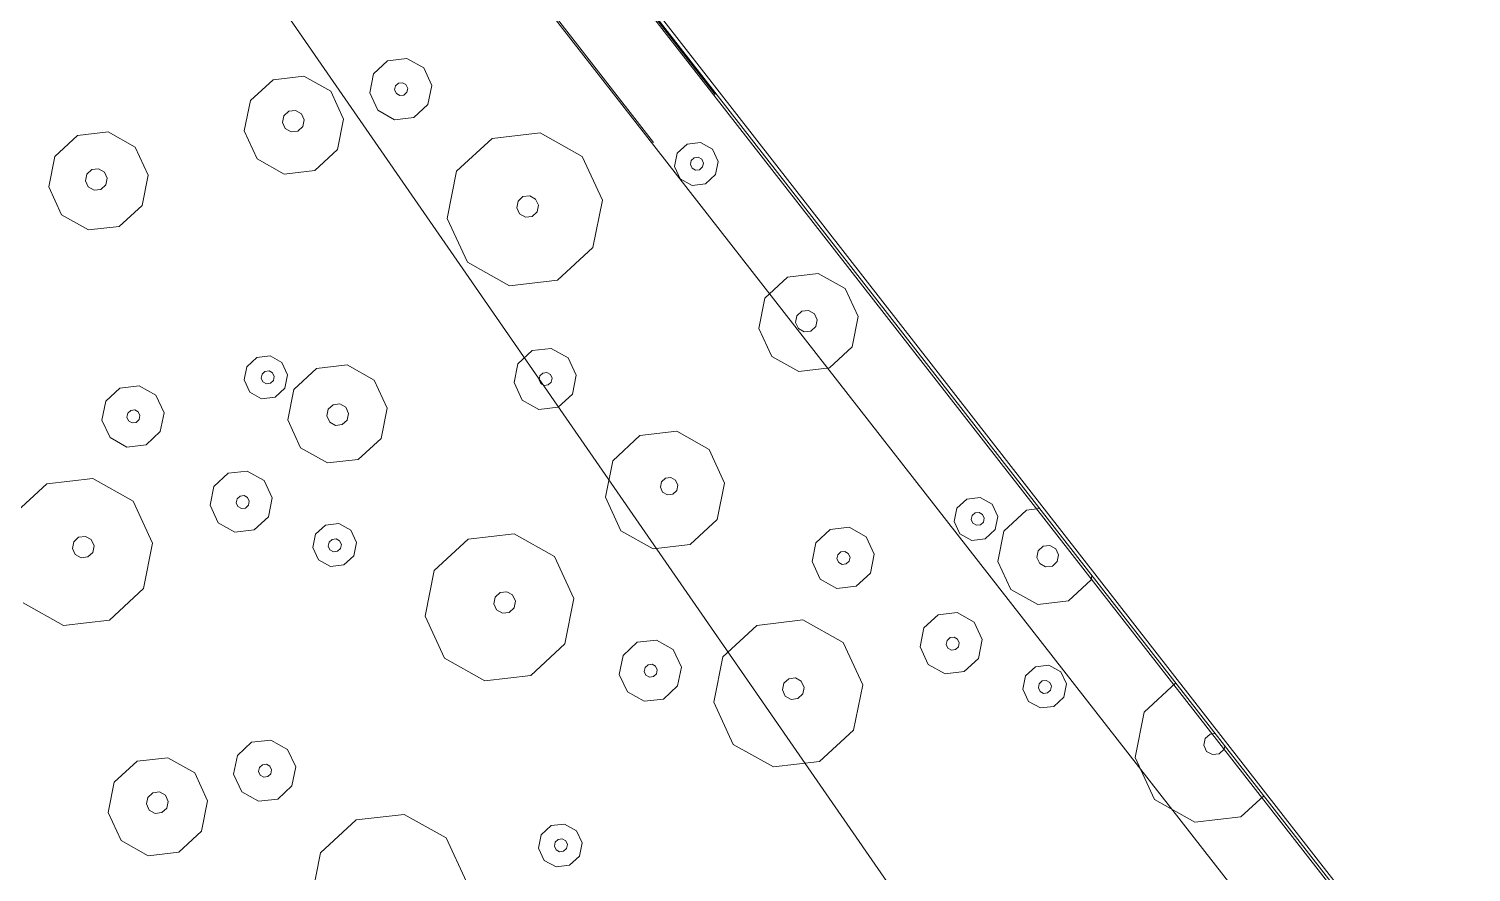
# Model space of a CAD drawing. Header units: metres. Extents: x -2858 to 512, y -1995 to 1252.
# Drawn here: x -582.11 to -578.417, y 434.605 to 436.765 of the extents above; entities that cross this region are included whole.
import ezdxf
from ezdxf.lldxf.tags import DXFTag

# ---------------------------------------------------------------- set-up
doc = ezdxf.new("R2010")
doc.units = ezdxf.units.M
for name, color, linetype in [('Calque commun', 7, 'Continuous'), ('Calque11', 7, 'Continuous'), ('Calque17', 7, 'Continuous')]:
    doc.layers.add(name, color=color, linetype=linetype)
tags = doc.linetypes.add('HIDDENX2', pattern=[0.75, 0.5, -0.25]).pattern_tags.tags
tags[6:7] = [DXFTag(74, 4), DXFTag(75, 0), DXFTag(340, '0'), DXFTag(46, 1.0), DXFTag(50, 0.0), DXFTag(44, 0.0), DXFTag(45, 0.0)]
tags[4:5] = [DXFTag(74, 4), DXFTag(75, 0), DXFTag(340, '0'), DXFTag(46, 1.0), DXFTag(50, 0.0), DXFTag(44, 0.0), DXFTag(45, 0.0)]

# ---------------------------------------------------------------- blocks, each defined once
blk = doc.blocks.new('geometrebondepartleger')
at = {"layer": 'Calque11', "color": 7, "linetype": 'Continuous', "lineweight": 9}
blk.add_polyline3d([(125.0277, 35.9078, 79), (133.3383, 81.851, 79), (145.3136, 148.3761, 79)], dxfattribs=at)
at = {"layer": 'Calque17', "color": 1, "linetype": 'Continuous', "lineweight": 9}
for points in [[(125.174, 36.6886, 79), (126.5286, 44.1348, 79), (125.0378, 35.9435, 79), (126.4161, 43.4883, 79), (128.681, 56.0642, 79), (129.9759, 63.1341, 79), (132.1933, 75.6042, 79), (133.3383, 81.851, 79), (135.2222, 92.3412, 79), (136.4776, 99.3268, 79), (138.1727, 108.7115, 79), (140.4846, 121.4626, 79), (141.0933, 124.9318, 79)], [(125.3707, 36.6528, 79), (126.7254, 44.0992, 79), (125.2346, 35.9078, 79), (126.6129, 43.4526, 79), (128.8778, 56.0285, 79), (130.1727, 63.0986, 79), (132.3901, 75.5687, 79), (133.5351, 81.8153, 79), (135.4191, 92.3058, 79), (136.6745, 99.2914, 79), (138.3695, 108.676, 79), (140.6815, 121.4274, 79), (141.2903, 124.8972, 79)]]:
    blk.add_polyline3d(points, dxfattribs=at)
blk = doc.blocks.new('pattern')
at = {"layer": 'Calque commun', "color": 54, "linetype": 'Continuous', "lineweight": 9}
for p, q in [((56.6992, 35.0558), (56.7785, 35.0483)), ((56.7785, 35.0483), (56.8674, 34.9697)), ((56.8674, 34.9697), (56.8932, 34.8539)), ((56.6704, 34.8963), (56.678, 34.9008)), ((56.678, 34.9008), (56.6953, 34.8992)), ((56.6953, 34.8992), (56.7082, 34.8877)), ((56.712, 34.8708), (56.7051, 34.8549)), ((56.7082, 34.8877), (56.712, 34.8708)), ((56.673, 34.8478), (56.6632, 34.8564)), ((56.6902, 34.8461), (56.673, 34.8478)), ((56.7051, 34.8549), (56.6902, 34.8461)), ((56.8932, 34.8539), (56.846, 34.745)), ((56.846, 34.745), (56.7438, 34.6847)), ((56.7438, 34.6847), (56.6341, 34.6952)), ((56.8228, 34.4883), (56.8526, 34.5059)), ((56.8526, 34.5059), (56.8871, 34.5026)), ((56.8871, 34.5026), (56.913, 34.4797)), ((56.8091, 34.4565), (56.8228, 34.4883)), ((56.8166, 34.4227), (56.8091, 34.4565)), ((56.8485, 34.4538), (56.8526, 34.4633)), ((56.8526, 34.4633), (56.8616, 34.4686)), ((56.8616, 34.4686), (56.8719, 34.4676)), ((56.8719, 34.4676), (56.8797, 34.4607)), ((56.8797, 34.4607), (56.882, 34.4506)), ((56.913, 34.4797), (56.9206, 34.4459)), ((56.8425, 34.3998), (56.8166, 34.4227)), ((56.8508, 34.4436), (56.8485, 34.4538)), ((56.8585, 34.4367), (56.8508, 34.4436)), ((56.8689, 34.4358), (56.8585, 34.4367)), ((56.8778, 34.441), (56.8689, 34.4358)), ((56.882, 34.4506), (56.8778, 34.441)), ((56.9206, 34.4459), (56.9068, 34.4141)), ((56.877, 34.3965), (56.8425, 34.3998)), ((56.9068, 34.4141), (56.877, 34.3965)), ((56.5722, 34.3515), (56.5822, 34.3574)), ((56.5822, 34.3574), (56.661, 34.3499)), ((56.661, 34.3499), (56.7203, 34.2976)), ((56.7203, 34.2976), (56.7375, 34.2204)), ((56.8818, 34.2516), (56.9244, 34.2767)), ((56.9244, 34.2767), (56.9736, 34.272)), ((56.9736, 34.272), (57.0107, 34.2393)), ((56.5829, 34.2369), (56.5898, 34.2528)), ((56.5866, 34.2201), (56.5829, 34.2369)), ((56.5898, 34.2528), (56.6047, 34.2616)), ((56.6047, 34.2616), (56.6219, 34.26)), ((56.6219, 34.26), (56.6348, 34.2485)), ((56.6348, 34.2485), (56.6386, 34.2316)), ((56.8622, 34.2062), (56.8818, 34.2516)), ((57.0107, 34.2393), (57.0214, 34.191)), ((56.5996, 34.2086), (56.5866, 34.2201)), ((56.6168, 34.207), (56.5996, 34.2086)), ((56.6317, 34.2158), (56.6168, 34.207)), ((56.6386, 34.2316), (56.6317, 34.2158)), ((56.7375, 34.2204), (56.706, 34.1478)), ((56.8729, 34.158), (56.8622, 34.2062)), ((56.9231, 34.204), (56.9272, 34.2135)), ((56.9253, 34.1939), (56.9231, 34.204)), ((56.9272, 34.2135), (56.9361, 34.2188)), ((56.9361, 34.2188), (56.9465, 34.2178)), ((56.9465, 34.2178), (56.9543, 34.211)), ((56.9565, 34.2008), (56.9524, 34.1913)), ((56.9543, 34.211), (56.9565, 34.2008)), ((56.9331, 34.187), (56.9253, 34.1939)), ((56.9434, 34.186), (56.9331, 34.187)), ((56.9524, 34.1913), (56.9434, 34.186)), ((57.0214, 34.191), (57.0018, 34.1457)), ((57.1722, 34.1008), (57.2744, 34.1611)), ((57.2744, 34.1611), (57.3925, 34.1499)), ((56.5591, 34.1151), (56.5336, 34.1376)), ((56.706, 34.1478), (56.6379, 34.1076)), ((56.91, 34.1252), (56.8729, 34.158)), ((56.9592, 34.1205), (56.91, 34.1252)), ((57.0018, 34.1457), (56.9592, 34.1205)), ((57.3925, 34.1499), (57.4815, 34.0713)), ((56.6379, 34.1076), (56.5591, 34.1151)), ((56.6204, 34.0707), (56.6502, 34.0883)), ((56.6502, 34.0883), (56.6847, 34.085)), ((56.6847, 34.085), (56.7106, 34.0621)), ((57.125, 33.9919), (57.1722, 34.1008)), ((56.6067, 34.039), (56.6204, 34.0707)), ((56.6423, 34.0386), (56.6464, 34.0481)), ((56.6464, 34.0481), (56.6554, 34.0534)), ((56.6554, 34.0534), (56.6657, 34.0524)), ((56.6657, 34.0524), (56.6735, 34.0456)), ((56.7106, 34.0621), (56.7182, 34.0284)), ((57.4815, 34.0713), (57.5073, 33.9555)), ((56.6142, 34.0052), (56.6067, 34.039)), ((56.6446, 34.0285), (56.6423, 34.0386)), ((56.6524, 34.0216), (56.6446, 34.0285)), ((56.6627, 34.0206), (56.6524, 34.0216)), ((56.6716, 34.0259), (56.6627, 34.0206)), ((56.6758, 34.0354), (56.6716, 34.0259)), ((56.6735, 34.0456), (56.6758, 34.0354)), ((56.7182, 34.0284), (56.7044, 33.9966)), ((56.6401, 33.9823), (56.6142, 34.0052)), ((56.6746, 33.979), (56.6401, 33.9823)), ((56.7044, 33.9966), (56.6746, 33.979)), ((57.1508, 33.8761), (57.125, 33.9919)), ((57.2703, 33.9777), (57.2772, 33.9936)), ((57.2741, 33.9608), (57.2703, 33.9777)), ((57.2772, 33.9936), (57.2921, 34.0024)), ((57.2921, 34.0024), (57.3093, 34.0007)), ((57.3093, 34.0007), (57.3223, 33.9893)), ((57.3223, 33.9893), (57.326, 33.9724)), ((57.287, 33.9494), (57.2741, 33.9608)), ((57.3042, 33.9477), (57.287, 33.9494)), ((57.3192, 33.9565), (57.3042, 33.9477)), ((57.326, 33.9724), (57.3192, 33.9565)), ((57.5073, 33.9555), (57.4601, 33.8466)), ((56.9038, 33.8997), (56.9463, 33.9249)), ((56.9463, 33.9249), (56.9955, 33.9202)), ((56.9955, 33.9202), (57.0326, 33.8875)), ((56.8841, 33.8544), (56.9038, 33.8997)), ((56.9504, 33.8588), (56.9594, 33.8641)), ((56.9594, 33.8641), (56.9697, 33.8631)), ((57.0326, 33.8875), (57.0434, 33.8392)), ((57.2398, 33.7976), (57.1508, 33.8761)), ((56.8948, 33.8061), (56.8841, 33.8544)), ((56.9463, 33.8492), (56.9504, 33.8588)), ((56.9485, 33.8391), (56.9463, 33.8492)), ((56.9563, 33.8322), (56.9485, 33.8391)), ((56.9667, 33.8313), (56.9563, 33.8322)), ((56.9756, 33.8365), (56.9667, 33.8313)), ((56.9697, 33.8631), (56.9775, 33.8562)), ((56.9797, 33.8461), (56.9756, 33.8365)), ((56.9775, 33.8562), (56.9797, 33.8461)), ((57.0434, 33.8392), (57.0237, 33.7938)), ((57.4601, 33.8466), (57.3579, 33.7863)), ((57.9397, 33.8041), (57.9534, 33.8358)), ((57.9534, 33.8358), (57.9832, 33.8534)), ((57.9832, 33.8534), (58.0177, 33.8501)), ((58.0177, 33.8501), (58.0436, 33.8272)), ((58.0436, 33.8272), (58.0512, 33.7935)), ((56.9319, 33.7734), (56.8948, 33.8061)), ((57.0237, 33.7938), (56.9811, 33.7687)), ((57.3579, 33.7863), (57.2398, 33.7976)), ((57.9472, 33.7703), (57.9397, 33.8041)), ((57.9775, 33.8012), (57.9816, 33.8107)), ((57.9797, 33.7911), (57.9775, 33.8012)), ((57.9875, 33.7842), (57.9797, 33.7911)), ((57.9816, 33.8107), (57.9905, 33.816)), ((57.9905, 33.816), (58.0009, 33.815)), ((58.0009, 33.815), (58.0086, 33.8082)), ((58.0109, 33.798), (58.0068, 33.7885)), ((58.0086, 33.8082), (58.0109, 33.798)), ((58.0512, 33.7935), (58.0374, 33.7617)), ((56.9811, 33.7687), (56.9319, 33.7734)), ((57.9731, 33.7474), (57.9472, 33.7703)), ((57.9978, 33.7832), (57.9875, 33.7842)), ((58.0068, 33.7885), (57.9978, 33.7832)), ((58.0374, 33.7617), (58.0076, 33.7441)), ((57.4284, 33.6794), (57.4481, 33.7248)), ((57.4481, 33.7248), (57.4906, 33.7499)), ((57.4906, 33.7499), (57.5399, 33.7452)), ((57.5399, 33.7452), (57.5769, 33.7125)), ((58.0076, 33.7441), (57.9731, 33.7474)), ((57.4391, 33.6311), (57.4284, 33.6794)), ((57.4906, 33.6743), (57.4947, 33.6838)), ((57.4947, 33.6838), (57.5037, 33.6891)), ((57.5037, 33.6891), (57.514, 33.6881)), ((57.514, 33.6881), (57.5218, 33.6812)), ((57.5218, 33.6812), (57.524, 33.6711)), ((57.5769, 33.7125), (57.5877, 33.6642)), ((58.176, 33.5681), (58.2252, 33.6815)), ((57.4929, 33.6641), (57.4906, 33.6743)), ((57.5006, 33.6573), (57.4929, 33.6641)), ((57.511, 33.6563), (57.5006, 33.6573)), ((57.5199, 33.6616), (57.511, 33.6563)), ((57.524, 33.6711), (57.5199, 33.6616)), ((57.5877, 33.6642), (57.568, 33.6189)), ((57.4762, 33.5984), (57.4391, 33.6311)), ((57.568, 33.6189), (57.5254, 33.5937)), ((57.5254, 33.5937), (57.4762, 33.5984)), ((58.2029, 33.4474), (58.176, 33.5681)), ((57.0231, 33.4928), (57.1049, 33.541)), ((57.1049, 33.541), (57.1994, 33.532)), ((57.1994, 33.532), (57.2705, 33.4692)), ((56.4775, 33.4632), (56.5456, 33.5034)), ((56.5456, 33.5034), (56.6244, 33.4959)), ((56.6244, 33.4959), (56.6837, 33.4435)), ((56.446, 33.3906), (56.4775, 33.4632)), ((56.9854, 33.4057), (57.0231, 33.4928)), ((57.2705, 33.4692), (57.2912, 33.3765)), ((57.5007, 33.4028), (57.6029, 33.4632)), ((57.6029, 33.4632), (57.721, 33.4519)), ((56.6837, 33.4435), (56.7009, 33.3663)), ((57.721, 33.4519), (57.8099, 33.3734)), ((58.2955, 33.3656), (58.2029, 33.4474)), ((56.4632, 33.3134), (56.446, 33.3906)), ((56.5465, 33.3747), (56.5533, 33.3906)), ((56.5533, 33.3906), (56.5682, 33.3994)), ((56.5682, 33.3994), (56.5855, 33.3978)), ((56.5855, 33.3978), (56.5984, 33.3863)), ((56.5984, 33.3863), (56.6022, 33.3694)), ((57.006, 33.313), (56.9854, 33.4057)), ((57.1016, 33.3943), (57.1071, 33.407)), ((57.1046, 33.3808), (57.1016, 33.3943)), ((57.1071, 33.407), (57.119, 33.4141)), ((57.119, 33.4141), (57.1328, 33.4127)), ((57.1328, 33.4127), (57.1432, 33.4036)), ((57.1462, 33.3901), (57.1407, 33.3774)), ((57.1432, 33.4036), (57.1462, 33.3901)), ((57.4535, 33.294), (57.5007, 33.4028)), ((58.525, 33.4167), (58.4186, 33.3539)), ((56.5502, 33.3578), (56.5465, 33.3747)), ((56.5632, 33.3464), (56.5502, 33.3578)), ((56.5804, 33.3447), (56.5632, 33.3464)), ((56.5953, 33.3535), (56.5804, 33.3447)), ((56.6022, 33.3694), (56.5953, 33.3535)), ((56.7009, 33.3663), (56.6694, 33.2937)), ((57.115, 33.3716), (57.1046, 33.3808)), ((57.1288, 33.3703), (57.115, 33.3716)), ((57.1407, 33.3774), (57.1288, 33.3703)), ((57.2912, 33.3765), (57.2534, 33.2895)), ((57.8099, 33.3734), (57.8357, 33.2576)), ((58.4186, 33.3539), (58.2955, 33.3656)), ((56.5225, 33.261), (56.4632, 33.3134)), ((57.0772, 33.2502), (57.006, 33.313)), ((56.6694, 33.2937), (56.6013, 33.2535)), ((57.2534, 33.2895), (57.1717, 33.2412)), ((57.4793, 33.1781), (57.4535, 33.294)), ((57.5987, 33.2798), (57.6056, 33.2956)), ((57.6025, 33.2629), (57.5987, 33.2798)), ((57.6056, 33.2956), (57.6205, 33.3044)), ((57.6205, 33.3044), (57.6378, 33.3028)), ((57.6378, 33.3028), (57.6507, 33.2913)), ((57.6545, 33.2744), (57.6476, 33.2586)), ((57.6507, 33.2913), (57.6545, 33.2744)), ((56.6013, 33.2535), (56.5225, 33.261)), ((57.1717, 33.2412), (57.0772, 33.2502)), ((57.6155, 33.2514), (57.6025, 33.2629)), ((57.6327, 33.2498), (57.6155, 33.2514)), ((57.6476, 33.2586), (57.6327, 33.2498)), ((57.8357, 33.2576), (57.7885, 33.1487)), ((57.5682, 33.0996), (57.4793, 33.1781)), ((58.2975, 33.1599), (58.3401, 33.1851)), ((58.3401, 33.1851), (58.3893, 33.1804)), ((58.3893, 33.1804), (58.4264, 33.1476)), ((57.7885, 33.1487), (57.6863, 33.0884)), ((58.2779, 33.1146), (58.2975, 33.1599)), ((58.4264, 33.1476), (58.4372, 33.0994)), ((57.6863, 33.0884), (57.5682, 33.0996)), ((58.2886, 33.0663), (58.2779, 33.1146)), ((58.3401, 33.1094), (58.3442, 33.119)), ((58.3423, 33.0993), (58.3401, 33.1094)), ((58.3501, 33.0924), (58.3423, 33.0993)), ((58.3442, 33.119), (58.3531, 33.1242)), ((58.3604, 33.0914), (58.3501, 33.0924)), ((58.3531, 33.1242), (58.3635, 33.1233)), ((58.3694, 33.0967), (58.3604, 33.0914)), ((58.3635, 33.1233), (58.3713, 33.1164)), ((58.3735, 33.1063), (58.3694, 33.0967)), ((58.3713, 33.1164), (58.3735, 33.1063)), ((58.4372, 33.0994), (58.4175, 33.054)), ((58.5126, 33.0496), (58.5807, 33.0898)), ((58.5807, 33.0898), (58.6595, 33.0823)), ((58.3257, 33.0336), (58.2886, 33.0663)), ((58.4175, 33.054), (58.3749, 33.0289)), ((58.6595, 33.0823), (58.7188, 33.0299)), ((57.0513, 32.9801), (57.071, 33.0255)), ((57.071, 33.0255), (57.1136, 33.0506)), ((57.1136, 33.0506), (57.1628, 33.0459)), ((57.1628, 33.0459), (57.1999, 33.0132)), ((58.3749, 33.0289), (58.3257, 33.0336)), ((58.4811, 32.977), (58.5126, 33.0496)), ((58.7188, 33.0299), (58.736, 32.9527)), ((57.0621, 32.9319), (57.0513, 32.9801)), ((57.1135, 32.975), (57.1177, 32.9845)), ((57.1177, 32.9845), (57.1266, 32.9898)), ((57.1266, 32.9898), (57.1369, 32.9888)), ((57.1369, 32.9888), (57.1447, 32.9819)), ((57.1447, 32.9819), (57.147, 32.9718)), ((57.1999, 33.0132), (57.2106, 32.9649)), ((58.581, 32.9755), (58.5959, 32.9843)), ((58.5959, 32.9843), (58.6131, 32.9826)), ((58.6131, 32.9826), (58.6261, 32.9712)), ((56.4203, 32.9306), (56.4501, 32.9482)), ((56.4501, 32.9482), (56.4845, 32.9449)), ((56.4845, 32.9449), (56.5105, 32.922)), ((57.1158, 32.9649), (57.1135, 32.975)), ((57.1236, 32.958), (57.1158, 32.9649)), ((57.1339, 32.957), (57.1236, 32.958)), ((57.1429, 32.9623), (57.1339, 32.957)), ((57.147, 32.9718), (57.1429, 32.9623)), ((57.2106, 32.9649), (57.191, 32.9196)), ((58.4983, 32.8998), (58.4811, 32.977)), ((58.5741, 32.9596), (58.581, 32.9755)), ((58.5779, 32.9427), (58.5741, 32.9596)), ((58.5909, 32.9313), (58.5779, 32.9427)), ((58.6299, 32.9543), (58.623, 32.9384)), ((58.6261, 32.9712), (58.6299, 32.9543)), ((58.736, 32.9527), (58.7045, 32.8801)), ((56.4065, 32.8989), (56.4203, 32.9306)), ((56.4443, 32.896), (56.4484, 32.9056)), ((56.4484, 32.9056), (56.4573, 32.9108)), ((56.4573, 32.9108), (56.4677, 32.9098)), ((56.4677, 32.9098), (56.4755, 32.903)), ((56.5105, 32.922), (56.518, 32.8883)), ((57.0992, 32.8991), (57.0621, 32.9319)), ((57.191, 32.9196), (57.1484, 32.8944)), ((57.7653, 32.8919), (57.7951, 32.9095)), ((57.7951, 32.9095), (57.8296, 32.9062)), ((57.8296, 32.9062), (57.8555, 32.8833)), ((58.6081, 32.9296), (58.5909, 32.9313)), ((58.623, 32.9384), (58.6081, 32.9296)), ((56.414, 32.8651), (56.4065, 32.8989)), ((56.4465, 32.8859), (56.4443, 32.896)), ((56.4543, 32.879), (56.4465, 32.8859)), ((56.4647, 32.878), (56.4543, 32.879)), ((56.4736, 32.8833), (56.4647, 32.878)), ((56.4777, 32.8928), (56.4736, 32.8833)), ((56.4755, 32.903), (56.4777, 32.8928)), ((56.518, 32.8883), (56.5042, 32.8565)), ((57.1484, 32.8944), (57.0992, 32.8991)), ((57.7516, 32.8602), (57.7653, 32.8919)), ((57.791, 32.8574), (57.7951, 32.8669)), ((57.7951, 32.8669), (57.8041, 32.8722)), ((57.8041, 32.8722), (57.8144, 32.8712)), ((57.8144, 32.8712), (57.8222, 32.8643)), ((57.8555, 32.8833), (57.8631, 32.8495)), ((58.5576, 32.8474), (58.4983, 32.8998)), ((58.7045, 32.8801), (58.6364, 32.8399)), ((56.44, 32.8422), (56.414, 32.8651)), ((56.4744, 32.8389), (56.44, 32.8422)), ((56.5042, 32.8565), (56.4744, 32.8389)), ((56.692, 32.7763), (56.7984, 32.8391)), ((56.7984, 32.8391), (56.9215, 32.8274)), ((57.7591, 32.8264), (57.7516, 32.8602)), ((57.7933, 32.8473), (57.791, 32.8574)), ((57.801, 32.8404), (57.7933, 32.8473)), ((57.8114, 32.8394), (57.801, 32.8404)), ((57.8203, 32.8447), (57.8114, 32.8394)), ((57.8245, 32.8542), (57.8203, 32.8447)), ((57.8222, 32.8643), (57.8245, 32.8542)), ((57.8631, 32.8495), (57.8493, 32.8178)), ((58.6364, 32.8399), (58.5576, 32.8474)), ((56.9215, 32.8274), (57.0141, 32.7456)), ((57.785, 32.8035), (57.7591, 32.8264)), ((57.8195, 32.8002), (57.785, 32.8035)), ((57.8493, 32.8178), (57.8195, 32.8002)), ((56.6428, 32.6629), (56.692, 32.7763)), ((57.4566, 32.7209), (57.5247, 32.7611)), ((57.5247, 32.7611), (57.6035, 32.7536)), ((57.0141, 32.7456), (57.041, 32.6249)), ((57.4251, 32.6483), (57.4566, 32.7209)), ((57.6035, 32.7536), (57.6628, 32.7012)), ((57.6628, 32.7012), (57.68, 32.624)), ((56.6697, 32.5422), (56.6428, 32.6629)), ((56.804, 32.6472), (56.8109, 32.663)), ((56.8078, 32.6303), (56.804, 32.6472)), ((56.8109, 32.663), (56.8258, 32.6718)), ((56.8258, 32.6718), (56.843, 32.6702)), ((56.843, 32.6702), (56.856, 32.6587)), ((56.856, 32.6587), (56.8598, 32.6418)), ((57.4423, 32.5711), (57.4251, 32.6483)), ((57.5254, 32.6406), (57.5322, 32.6565)), ((57.5322, 32.6565), (57.5472, 32.6653)), ((57.5472, 32.6653), (57.5644, 32.6636)), ((57.5644, 32.6636), (57.5774, 32.6522)), ((57.5774, 32.6522), (57.5811, 32.6353)), ((57.8047, 32.6099), (57.8243, 32.6552)), ((57.8243, 32.6552), (57.8669, 32.6804)), ((57.8669, 32.6804), (57.9161, 32.6757)), ((57.9161, 32.6757), (57.9532, 32.6429)), ((56.8208, 32.6188), (56.8078, 32.6303)), ((56.838, 32.6172), (56.8208, 32.6188)), ((56.8529, 32.626), (56.838, 32.6172)), ((56.8598, 32.6418), (56.8529, 32.626)), ((57.041, 32.6249), (56.9918, 32.5115)), ((57.5291, 32.6237), (57.5254, 32.6406)), ((57.5421, 32.6122), (57.5291, 32.6237)), ((57.5593, 32.6106), (57.5421, 32.6122)), ((57.5742, 32.6194), (57.5593, 32.6106)), ((57.5811, 32.6353), (57.5742, 32.6194)), ((57.68, 32.624), (57.6485, 32.5514)), ((57.8154, 32.5616), (57.8047, 32.6099)), ((57.8656, 32.6077), (57.8697, 32.6172)), ((57.8697, 32.6172), (57.8786, 32.6225)), ((57.8786, 32.6225), (57.889, 32.6215)), ((57.889, 32.6215), (57.8968, 32.6146)), ((57.8968, 32.6146), (57.899, 32.6045)), ((57.9532, 32.6429), (57.9639, 32.5947)), ((57.5016, 32.5187), (57.4423, 32.5711)), ((57.8678, 32.5975), (57.8656, 32.6077)), ((57.8756, 32.5907), (57.8678, 32.5975)), ((57.8859, 32.5897), (57.8756, 32.5907)), ((57.8949, 32.5949), (57.8859, 32.5897)), ((57.899, 32.6045), (57.8949, 32.5949)), ((57.9639, 32.5947), (57.9443, 32.5493)), ((56.7623, 32.4604), (56.6697, 32.5422)), ((57.6485, 32.5514), (57.5804, 32.5112)), ((57.8525, 32.5289), (57.8154, 32.5616)), ((57.9443, 32.5493), (57.9017, 32.5242)), ((58.1147, 32.5044), (58.2169, 32.5648)), ((58.2169, 32.5648), (58.335, 32.5535)), ((58.335, 32.5535), (58.424, 32.475)), ((56.9918, 32.5115), (56.8854, 32.4487)), ((57.5804, 32.5112), (57.5016, 32.5187)), ((57.9017, 32.5242), (57.8525, 32.5289)), ((58.0675, 32.3956), (58.1147, 32.5044)), ((56.8854, 32.4487), (56.7623, 32.4604)), ((57.5492, 32.4426), (57.5629, 32.4744)), ((57.5629, 32.4744), (57.5927, 32.492)), ((57.5927, 32.492), (57.6272, 32.4887)), ((57.6272, 32.4887), (57.6531, 32.4658)), ((57.6531, 32.4658), (57.6607, 32.432)), ((58.424, 32.475), (58.4498, 32.3591)), ((57.5567, 32.4088), (57.5492, 32.4426)), ((57.5848, 32.4422), (57.5889, 32.4518)), ((57.5871, 32.4321), (57.5848, 32.4422)), ((57.5949, 32.4252), (57.5871, 32.4321)), ((57.5889, 32.4518), (57.5979, 32.4571)), ((57.6052, 32.4243), (57.5949, 32.4252)), ((57.5979, 32.4571), (57.6082, 32.4561)), ((57.6141, 32.4295), (57.6052, 32.4243)), ((57.6082, 32.4561), (57.616, 32.4492)), ((57.6183, 32.4391), (57.6141, 32.4295)), ((57.616, 32.4492), (57.6183, 32.4391)), ((57.6607, 32.432), (57.6469, 32.4002)), ((57.5826, 32.3859), (57.5567, 32.4088)), ((57.6469, 32.4002), (57.6171, 32.3827)), ((58.0933, 32.2797), (58.0675, 32.3956)), ((58.2128, 32.3813), (58.2197, 32.3972)), ((58.2197, 32.3972), (58.2346, 32.406)), ((58.2346, 32.406), (58.2518, 32.4044)), ((58.2518, 32.4044), (58.2648, 32.3929)), ((58.2648, 32.3929), (58.2685, 32.376)), ((57.6171, 32.3827), (57.5826, 32.3859)), ((58.2166, 32.3645), (58.2128, 32.3813)), ((58.2295, 32.353), (58.2166, 32.3645)), ((58.2467, 32.3514), (58.2295, 32.353)), ((58.2617, 32.3602), (58.2467, 32.3514)), ((58.2685, 32.376), (58.2617, 32.3602)), ((57.8463, 32.3034), (57.8888, 32.3285)), ((57.8888, 32.3285), (57.938, 32.3238)), ((57.938, 32.3238), (57.9751, 32.2911)), ((56.7644, 32.2547), (56.8069, 32.2799)), ((56.8069, 32.2799), (56.8562, 32.2752)), ((57.8266, 32.258), (57.8463, 32.3034)), ((57.9751, 32.2911), (57.9859, 32.2428)), ((58.1823, 32.2012), (58.0933, 32.2797)), ((56.7447, 32.2094), (56.7644, 32.2547)), ((56.8562, 32.2752), (56.8932, 32.2425)), ((56.8932, 32.2425), (56.904, 32.1942)), ((57.8373, 32.2098), (57.8266, 32.258)), ((57.8888, 32.2529), (57.8929, 32.2624)), ((57.891, 32.2428), (57.8888, 32.2529)), ((57.8988, 32.2359), (57.891, 32.2428)), ((57.8929, 32.2624), (57.9019, 32.2677)), ((57.9019, 32.2677), (57.9122, 32.2667)), ((57.9181, 32.2402), (57.9092, 32.2349)), ((57.9122, 32.2667), (57.92, 32.2598)), ((57.9222, 32.2497), (57.9181, 32.2402)), ((57.92, 32.2598), (57.9222, 32.2497)), ((57.9859, 32.2428), (57.9662, 32.1975)), ((56.7555, 32.1611), (56.7447, 32.2094)), ((56.8069, 32.2042), (56.811, 32.2138)), ((56.8092, 32.1941), (56.8069, 32.2042)), ((56.811, 32.2138), (56.82, 32.219)), ((56.82, 32.219), (56.8303, 32.2181)), ((56.8303, 32.2181), (56.8381, 32.2112)), ((56.8381, 32.2112), (56.8403, 32.2011)), ((57.8744, 32.177), (57.8373, 32.2098)), ((57.9092, 32.2349), (57.8988, 32.2359)), ((56.8169, 32.1872), (56.8092, 32.1941)), ((56.8273, 32.1862), (56.8169, 32.1872)), ((56.8362, 32.1915), (56.8273, 32.1862)), ((56.8403, 32.2011), (56.8362, 32.1915)), ((56.904, 32.1942), (56.8843, 32.1488)), ((56.9794, 32.1444), (57.0475, 32.1846)), ((57.0475, 32.1846), (57.1263, 32.1771)), ((57.1263, 32.1771), (57.1856, 32.1247)), ((57.9236, 32.1723), (57.8744, 32.177)), ((57.9662, 32.1975), (57.9236, 32.1723)), ((58.3004, 32.1899), (58.1823, 32.2012)), ((56.7925, 32.1284), (56.7555, 32.1611)), ((56.8417, 32.1237), (56.7925, 32.1284)), ((56.8843, 32.1488), (56.8417, 32.1237)), ((56.948, 32.0718), (56.9794, 32.1444)), ((57.1856, 32.1247), (57.2028, 32.0475)), ((56.9652, 31.9946), (56.948, 32.0718)), ((57.0409, 32.0544), (57.0478, 32.0703)), ((57.0447, 32.0375), (57.0409, 32.0544)), ((57.0478, 32.0703), (57.0627, 32.0791)), ((57.0627, 32.0791), (57.08, 32.0774)), ((57.08, 32.0774), (57.0929, 32.066)), ((57.0929, 32.066), (57.0967, 32.0491)), ((57.0577, 32.0261), (57.0447, 32.0375)), ((57.0749, 32.0244), (57.0577, 32.0261)), ((57.0898, 32.0332), (57.0749, 32.0244)), ((57.0967, 32.0491), (57.0898, 32.0332)), ((57.2028, 32.0475), (57.1713, 31.9749)), ((57.0245, 31.9422), (56.9652, 31.9946)), ((57.1713, 31.9749), (57.1032, 31.9347)), ((57.1032, 31.9347), (57.0245, 31.9422)), ((57.42, 31.8668), (57.4881, 31.907)), ((57.4881, 31.907), (57.5669, 31.8995)), ((57.5669, 31.8995), (57.6262, 31.8472)), ((57.3885, 31.7942), (57.42, 31.8668)), ((57.6262, 31.8472), (57.6434, 31.7699)), ((57.4958, 31.7942), (57.5107, 31.803)), ((57.5107, 31.803), (57.528, 31.8014)), ((57.528, 31.8014), (57.5409, 31.7899)), ((57.4057, 31.717), (57.3885, 31.7942)), ((57.489, 31.7784), (57.4958, 31.7942)), ((57.4927, 31.7615), (57.489, 31.7784)), ((57.5057, 31.75), (57.4927, 31.7615)), ((57.5447, 31.7731), (57.5378, 31.7572)), ((57.5409, 31.7899), (57.5447, 31.7731)), ((57.6434, 31.7699), (57.6119, 31.6974)), ((57.5229, 31.7484), (57.5057, 31.75)), ((57.5378, 31.7572), (57.5229, 31.7484)), ((57.465, 31.6646), (57.4057, 31.717)), ((57.6119, 31.6974), (57.5438, 31.6571)), ((57.5438, 31.6571), (57.465, 31.6646))]:
    blk.add_line(p, q, dxfattribs=at)
at = {"layer": 'Calque commun', "color": 7, "linetype": 'Continuous', "lineweight": 9}
mesh = blk.add_polyface(dxfattribs=at)
corners = [(70.8497, 113.5412), (53.8349, 19.1692), (74.7282, 106.3237), (76.0435, 113.5984), (74.769, 106.1763), (58.8077, 18.2701), (114.1703, 105.207), (114.1703, 98.5387)]
mesh.append_faces([[corners[k] for k in face] for face in [(3, 4, 6)]], dxfattribs={"vtx0": -1, "vtx1": -1, "color": 7})
mesh.append_faces([[corners[k] for k in face] for face in [(3, 2, 4)]], dxfattribs={"vtx0": -1, "vtx2": -1, "color": 7})
mesh.append_faces([[corners[k] for k in face] for face in [(5, 2, 1)]], dxfattribs={"vtx1": -1, "color": 7})
mesh.append_faces([[corners[k] for k in face] for face in [(0, 1, 2), (3, 0, 2)]], dxfattribs={"vtx1": -1, "vtx2": -1, "color": 7})
mesh.append_faces([[corners[k] for k in face] for face in [(4, 7, 6)]], dxfattribs={"vtx2": -1, "color": 7})

msp = doc.modelspace()

# ---------------------------------------------------------------- linework, layer by layer
at = {"layer": 'Calque commun', "color": 3, "linetype": 'HIDDENX2', "lineweight": 18, "extrusion": (0, 0, -1)}
for centre, radius, start, end in [((492.6784, 547.6026), 120.3746, 259.883419, 322.052272), ((494.5277, 544.1418), 162.6468, 258.823451, 321.396966), ((494.5277, 544.1418), 162.6468, 258.823451, 321.396966), ((494.5277, 544.1418), 162.6468, 258.823451, 321.396966)]:
    msp.add_arc(centre, radius, start, end, dxfattribs=at)

# ---------------------------------------------------------------- block references
at = {"layer": 'Calque commun', "color": 0, "linetype": 'ByBlock', "lineweight": -2, "rotation": 228.1617603435354}
for name, p in [('geometrebondepartleger', (-528.8356, 560.3039)), ('pattern', (-567.2453, 500.4263))]:
    msp.add_blockref(name, p, dxfattribs=at)

doc.saveas('drawing.dxf')
